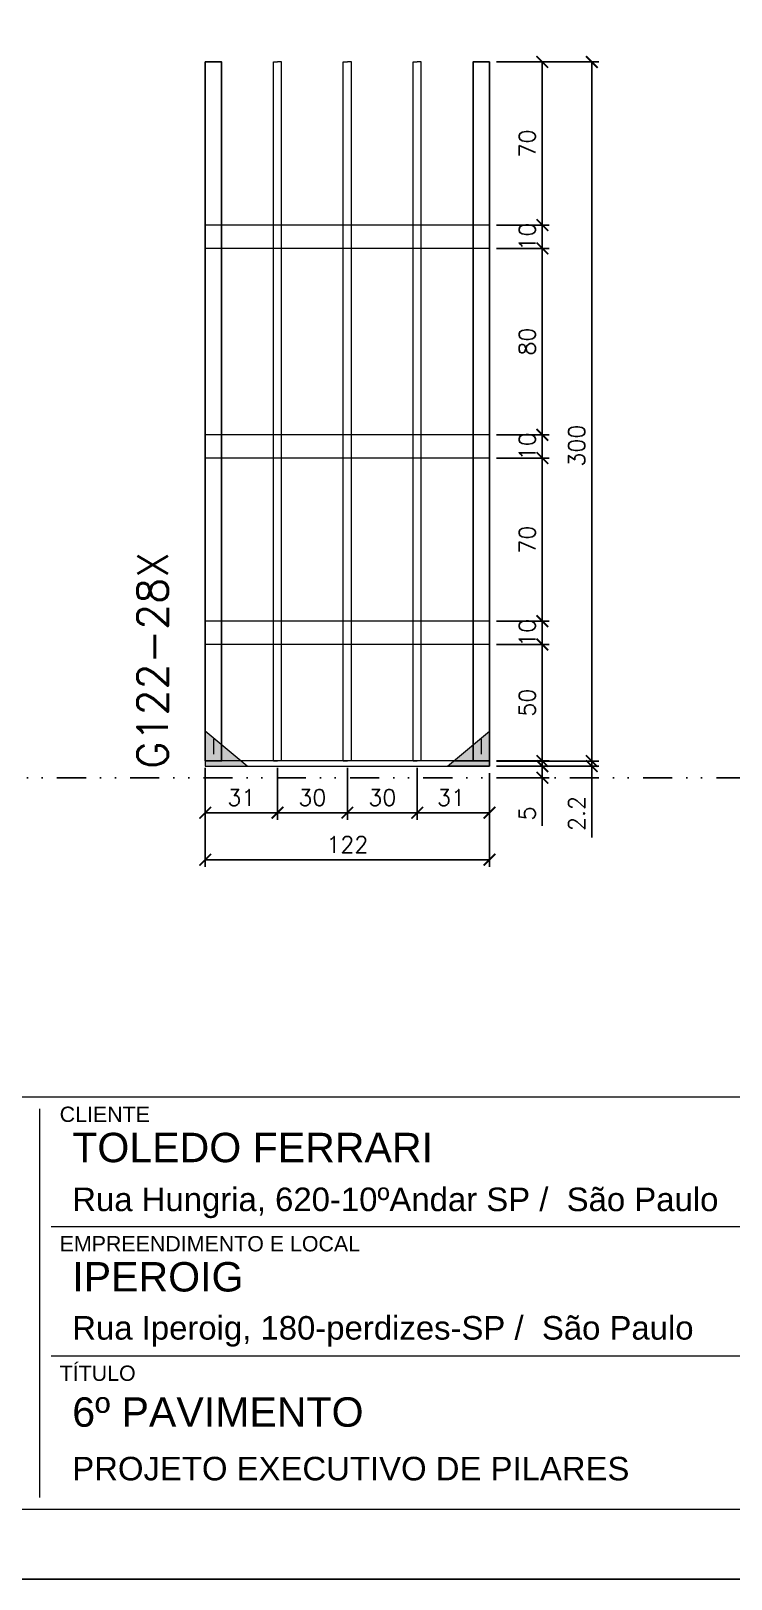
# Model space of a CAD drawing. Extents: x -23436 to 4767, y -4131 to 9755.
# Drawn here: x -20234 to -19934, y -2818 to -2153 of the extents above; entities that cross this region are included whole.
import ezdxf

# ---------------------------------------------------------------- set-up
doc = ezdxf.new("R2010")
doc.units = 0
doc.header["$PDMODE"] = 2
doc.header["$PDSIZE"] = 10
doc.linetypes.add('DIVIDE2', pattern=[0.625, 0.25, -0.125, 0, -0.125, 0, -0.125])
doc.linetypes.add('HIDDEN', pattern=[9.525, 6.35, -3.175])
doc.layers.get('0').update_dxf_attribs({"lineweight": 13})
doc.layers.get('Defpoints').update_dxf_attribs({"lineweight": 13})
for name, color, linetype in [('Cota', 4, 'Continuous'), ('MB Logo', 254, 'Continuous'), ('Nível', 160, 'Continuous'), ('Sarr 7x7', 104, 'Continuous')]:
    doc.layers.add(name, color=color, linetype=linetype)
for name, color, linetype, lineweight in [('FOLHA MB', 7, 'Continuous', 13), ('Madeira', 100, 'Continuous', 13), ('Sarr 2.2x7', 40, 'Continuous', 9), ('sarrafo', 93, 'Continuous', 13), ('Texto Seção', 7, 'Continuous', 15)]:
    doc.layers.add(name, color=color, linetype=linetype, lineweight=lineweight)
doc.layers.add('Laje_Perimetro', color=7, linetype='Continuous', plot=False)
doc.styles.add('MB_C01', font='arial.ttf', dxfattribs={"height": 1.3})
doc.styles.add('MB_C02', font='arial.ttf', dxfattribs={"height": 2})
doc.styles.add('MB_C03', font='arial.ttf', dxfattribs={"height": 2.5})
doc.styles.add('REGUA-120', font='ROMANS.shx', dxfattribs={"height": 15})
doc.styles.add('ROMANS', font='romans.shx')
doc.dimstyles.new('Cota Paínel', dxfattribs={"dimtxt": 7, "dimasz": 5, "dimexe": 3, "dimexo": 3, "dimgap": 3, "dimtad": 1, "dimdec": 1, "dimzin": 12, "dimdsep": 46, "dimtxsty": 'ROMANS', "dimblk": 'ARCHTICK', "dimcen": 0, "dimclrd": 4, "dimclre": 4, "dimclrt": 1, "dimadec": 1, "dimazin": 3, "dimtfac": 1, "dimtdec": 1, "dimtmove": 0, "dimatfit": 3, "dimldrblk": 'OBLIQUE', "dimfxl": 0, "dimtolj": 1, "dimtzin": 12, "dimarcsym": 0})
doc.dimstyles.new('PAINEL', dxfattribs={"dimtxt": 7, "dimasz": 5, "dimexe": 3, "dimexo": 3, "dimgap": 3, "dimtad": 1, "dimdec": 1, "dimzin": 12, "dimdsep": 46, "dimtxsty": 'ROMANS', "dimblk": 'ARCHTICK', "dimcen": 0, "dimclrd": 4, "dimclre": 4, "dimclrt": 1, "dimadec": 1, "dimazin": 3, "dimtfac": 1, "dimtdec": 1, "dimtmove": 0, "dimatfit": 3, "dimldrblk": 'OBLIQUE', "dimfxl": 0, "dimtolj": 1, "dimtzin": 12, "dimarcsym": 0})

# ---------------------------------------------------------------- blocks, each defined once
blk = doc.blocks.new('A$C169d8357')
at = {"layer": 'FOLHA MB', "color": 1}
for p, q in [((1109.82, 356.72), (70, 356.72)), ((445.65, 351.67), (445.65, 184.99)), ((781.5, 301.16), (450.7, 301.16)), ((938.09, 245.6), (450.7, 245.6))]:
    blk.add_line(p, q, dxfattribs=at)
for points in [[(0, 1199.94), (0, 149.94), (1485.02, 149.94), (1485.02, 1199.94)], [(70, 1169.94), (70, 179.94), (1455.02, 179.94), (1455.02, 1169.94)]]:
    blk.add_lwpolyline(points, close=True, dxfattribs=at)
at = {"layer": 'FOLHA MB', "color": 6}
for s, height, style, p in [('CLIENTE', 6.566, 'MB_C01', (454.33, 346.12)), ('Rua Hungria, 620-10ºAndar SP /  São Paulo', 10.102, 'MB_C02', (459.73, 307.83)), ('EMPREENDIMENTO E LOCAL', 6.5663, 'MB_C01', (454.33, 290.56)), ('Rua Iperoig, 180-perdizes-SP /  São Paulo', 10.102, 'MB_C02', (459.73, 252.69)), ('TÍTULO', 6.566, 'MB_C01', (454.33, 234.99)), ('PROJETO EXECUTIVO DE PILARES', 10.102, 'MB_C02', (459.73, 192.28))]:
    blk.add_text(s, height=height, dxfattribs=dict(at, style=style)).set_placement(p)
at = {"layer": 'FOLHA MB', "color": 5, "style": 'MB_C03'}
for s, height, p in [('TOLEDO FERRARI', 12.6276, (459.73, 328.83)), ('IPEROIG', 12.628, (459.73, 273.34)), ('6º PAVIMENTO', 12.6276, (459.73, 215.3))]:
    blk.add_text(s, height=height, dxfattribs=at).set_placement(p)
blk = doc.blocks.new('_ArchTick')
at = {"color": 0, "linetype": 'ByBlock', "const_width": 0.15}
blk.add_lwpolyline([(-0.5, -0.5), (0.5, 0.5)], dxfattribs=at)
blk = doc.blocks.new('*D1351')
at = {"layer": 'Cota', "color": 4, "lineweight": -2, "transparency": 16777216}
for p, q in [((-20159.58, -2484.86), (-20159.58, -2512.04)), ((-20037.58, -2484.86), (-20037.58, -2512.04)), ((-20037.58, -2509.04), (-20159.58, -2509.04))]:
    blk.add_line(p, q, dxfattribs=at)
at = {"layer": 'Defpoints', "color": 0, "transparency": 16777216}
for p in [(-20159.58, -2481.86), (-20037.58, -2481.86), (-20159.58, -2509.04)]:
    blk.add_point(p, dxfattribs=at)
at = {"layer": 'Cota', "color": 4, "lineweight": -2, "transparency": 16777216, "xscale": 5, "yscale": 5, "zscale": 5, "rotation": 180}
blk.add_blockref('_ArchTick', (-20159.58, -2509.04), dxfattribs=at)
at = {"layer": 'Cota', "color": 4, "lineweight": -2, "transparency": 16777216, "xscale": 5, "yscale": 5, "zscale": 5}
blk.add_blockref('_ArchTick', (-20037.58, -2509.04), dxfattribs=at)
at = {"layer": 'Cota', "color": 1, "transparency": 16777216, "insert": (-20098.58, -2502.54), "char_height": 7, "attachment_point": 5, "style": 'ROMANS'}
blk.add_mtext('\\A1;122', dxfattribs=at)
blk = doc.blocks.new('_OBLIQUE')
at = {"color": 0, "linetype": 'ByBlock', "lineweight": -2}
for p, q in [((0, 0), (-1, 0)), ((-0.5, -0.5), (0.5, 0.5))]:
    blk.add_line(p, q, dxfattribs=at)
blk = doc.blocks.new('*D1352')
at = {"layer": 'Cota', "color": 4, "lineweight": -2, "transparency": 16777216}
for p, q in [((-20159.58, -2469.66), (-20159.58, -2491.86)), ((-20128.58, -2469.66), (-20128.58, -2491.86)), ((-20128.58, -2488.86), (-20159.58, -2488.86))]:
    blk.add_line(p, q, dxfattribs=at)
at = {"layer": 'Defpoints', "color": 0, "transparency": 16777216}
for p in [(-20159.58, -2466.66), (-20128.58, -2466.66), (-20159.58, -2488.86)]:
    blk.add_point(p, dxfattribs=at)
at = {"layer": 'Cota', "color": 4, "lineweight": -2, "transparency": 16777216, "xscale": 5, "yscale": 5, "zscale": 5, "rotation": 180}
blk.add_blockref('_ArchTick', (-20159.58, -2488.86), dxfattribs=at)
at = {"layer": 'Cota', "color": 4, "lineweight": -2, "transparency": 16777216, "xscale": 5, "yscale": 5, "zscale": 5}
blk.add_blockref('_ArchTick', (-20128.58, -2488.86), dxfattribs=at)
at = {"layer": 'Cota', "color": 1, "transparency": 16777216, "insert": (-20144.08, -2482.36), "char_height": 7, "attachment_point": 5, "style": 'ROMANS'}
blk.add_mtext('\\A1;31', dxfattribs=at)
blk = doc.blocks.new('*D1353')
at = {"layer": 'Cota', "color": 4, "lineweight": -2, "transparency": 16777216}
for p, q in [((-20068.58, -2469.66), (-20068.58, -2491.86)), ((-20037.58, -2471.86), (-20037.58, -2491.86)), ((-20068.58, -2488.86), (-20037.58, -2488.86))]:
    blk.add_line(p, q, dxfattribs=at)
at = {"layer": 'Defpoints', "color": 0, "transparency": 16777216}
for p in [(-20068.58, -2466.66), (-20037.58, -2468.86), (-20037.58, -2488.86)]:
    blk.add_point(p, dxfattribs=at)
at = {"layer": 'Cota', "color": 4, "lineweight": -2, "transparency": 16777216, "xscale": 5, "yscale": 5, "zscale": 5, "rotation": 180}
blk.add_blockref('_ArchTick', (-20068.58, -2488.86), dxfattribs=at)
at = {"layer": 'Cota', "color": 4, "lineweight": -2, "transparency": 16777216, "xscale": 5, "yscale": 5, "zscale": 5}
blk.add_blockref('_ArchTick', (-20037.58, -2488.86), dxfattribs=at)
at = {"layer": 'Cota', "color": 1, "transparency": 16777216, "insert": (-20054.08, -2482.36), "char_height": 7, "attachment_point": 5, "style": 'ROMANS'}
blk.add_mtext('\\A1;31', dxfattribs=at)
blk = doc.blocks.new('*D1354')
at = {"layer": 'Cota', "color": 4, "lineweight": -2, "transparency": 16777216}
for p, q in [((-20128.58, -2469.66), (-20128.58, -2491.86)), ((-20098.58, -2469.66), (-20098.58, -2491.86)), ((-20128.58, -2488.86), (-20098.58, -2488.86))]:
    blk.add_line(p, q, dxfattribs=at)
at = {"layer": 'Defpoints', "color": 0, "transparency": 16777216}
for p in [(-20128.58, -2466.66), (-20098.58, -2466.66), (-20098.58, -2488.86)]:
    blk.add_point(p, dxfattribs=at)
at = {"layer": 'Cota', "color": 4, "lineweight": -2, "transparency": 16777216, "xscale": 5, "yscale": 5, "zscale": 5, "rotation": 180}
blk.add_blockref('_ArchTick', (-20128.58, -2488.86), dxfattribs=at)
at = {"layer": 'Cota', "color": 4, "lineweight": -2, "transparency": 16777216, "xscale": 5, "yscale": 5, "zscale": 5}
blk.add_blockref('_ArchTick', (-20098.58, -2488.86), dxfattribs=at)
at = {"layer": 'Cota', "color": 1, "transparency": 16777216, "insert": (-20113.58, -2482.36), "char_height": 7, "attachment_point": 5, "style": 'ROMANS'}
blk.add_mtext('\\A1;30', dxfattribs=at)
blk = doc.blocks.new('*D1355')
at = {"layer": 'Cota', "color": 4, "lineweight": -2, "transparency": 16777216}
for p, q in [((-20034.58, -2416.66), (-20011.89, -2416.66)), ((-20014.89, -2466.66), (-20014.89, -2416.66)), ((-20034.58, -2466.66), (-20011.89, -2466.66))]:
    blk.add_line(p, q, dxfattribs=at)
at = {"layer": 'Defpoints', "color": 0, "transparency": 16777216}
for p in [(-20037.58, -2416.66), (-20014.89, -2416.66), (-20037.58, -2466.66)]:
    blk.add_point(p, dxfattribs=at)
at = {"layer": 'Cota', "color": 4, "lineweight": -2, "transparency": 16777216, "xscale": 5, "yscale": 5, "zscale": 5}
for p, rotation in [((-20014.89, -2416.66), 90), ((-20014.89, -2466.66), 270)]:
    blk.add_blockref('_ArchTick', p, dxfattribs=dict(at, rotation=rotation))
at = {"layer": 'Cota', "color": 1, "transparency": 16777216, "insert": (-20021.39, -2441.66), "char_height": 7, "attachment_point": 5, "rotation": 90, "style": 'ROMANS'}
blk.add_mtext('\\A1;50', dxfattribs=at)
blk = doc.blocks.new('*D1356')
at = {"layer": 'Cota', "color": 4, "lineweight": -2, "transparency": 16777216}
for p, q in [((-20098.58, -2469.66), (-20098.58, -2491.86)), ((-20068.58, -2469.66), (-20068.58, -2491.86)), ((-20098.58, -2488.86), (-20068.58, -2488.86))]:
    blk.add_line(p, q, dxfattribs=at)
at = {"layer": 'Defpoints', "color": 0, "transparency": 16777216}
for p in [(-20098.58, -2466.66), (-20068.58, -2466.66), (-20068.58, -2488.86)]:
    blk.add_point(p, dxfattribs=at)
at = {"layer": 'Cota', "color": 4, "lineweight": -2, "transparency": 16777216, "xscale": 5, "yscale": 5, "zscale": 5, "rotation": 180}
blk.add_blockref('_ArchTick', (-20098.58, -2488.86), dxfattribs=at)
at = {"layer": 'Cota', "color": 4, "lineweight": -2, "transparency": 16777216, "xscale": 5, "yscale": 5, "zscale": 5}
blk.add_blockref('_ArchTick', (-20068.58, -2488.86), dxfattribs=at)
at = {"layer": 'Cota', "color": 1, "transparency": 16777216, "insert": (-20083.58, -2482.36), "char_height": 7, "attachment_point": 5, "style": 'ROMANS'}
blk.add_mtext('\\A1;30', dxfattribs=at)
blk = doc.blocks.new('*D1357')
at = {"layer": 'Cota', "color": 4, "lineweight": -2, "transparency": 16777216}
for p, q in [((-20034.58, -2406.66), (-20011.89, -2406.66)), ((-20014.89, -2416.66), (-20014.89, -2406.66)), ((-20034.58, -2416.66), (-20011.89, -2416.66))]:
    blk.add_line(p, q, dxfattribs=at)
at = {"layer": 'Defpoints', "color": 0, "transparency": 16777216}
for p in [(-20037.58, -2406.66), (-20014.89, -2406.66), (-20037.58, -2416.66)]:
    blk.add_point(p, dxfattribs=at)
at = {"layer": 'Cota', "color": 4, "lineweight": -2, "transparency": 16777216, "xscale": 5, "yscale": 5, "zscale": 5}
for p, rotation in [((-20014.89, -2406.66), 90), ((-20014.89, -2416.66), 270)]:
    blk.add_blockref('_ArchTick', p, dxfattribs=dict(at, rotation=rotation))
at = {"layer": 'Cota', "color": 1, "transparency": 16777216, "insert": (-20021.39, -2411.66), "char_height": 7, "attachment_point": 5, "rotation": 90, "style": 'ROMANS'}
blk.add_mtext('\\A1;10', dxfattribs=at)
blk = doc.blocks.new('*D1358')
at = {"layer": 'Cota', "color": 4, "lineweight": -2, "transparency": 16777216}
for p, q in [((-20034.58, -2336.66), (-20011.89, -2336.66)), ((-20014.89, -2406.66), (-20014.89, -2336.66)), ((-20034.58, -2406.66), (-20011.89, -2406.66))]:
    blk.add_line(p, q, dxfattribs=at)
at = {"layer": 'Defpoints', "color": 0, "transparency": 16777216}
for p in [(-20037.58, -2336.66), (-20014.89, -2336.66), (-20037.58, -2406.66)]:
    blk.add_point(p, dxfattribs=at)
at = {"layer": 'Cota', "color": 4, "lineweight": -2, "transparency": 16777216, "xscale": 5, "yscale": 5, "zscale": 5}
for p, rotation in [((-20014.89, -2336.66), 90), ((-20014.89, -2406.66), 270)]:
    blk.add_blockref('_ArchTick', p, dxfattribs=dict(at, rotation=rotation))
at = {"layer": 'Cota', "color": 1, "transparency": 16777216, "insert": (-20021.39, -2371.66), "char_height": 7, "attachment_point": 5, "rotation": 90, "style": 'ROMANS'}
blk.add_mtext('\\A1;70', dxfattribs=at)
blk = doc.blocks.new('*D1359')
at = {"layer": 'Cota', "color": 4, "lineweight": -2, "transparency": 16777216}
for p, q in [((-20034.58, -2326.66), (-20011.89, -2326.66)), ((-20014.89, -2336.66), (-20014.89, -2326.66)), ((-20034.58, -2336.66), (-20011.89, -2336.66))]:
    blk.add_line(p, q, dxfattribs=at)
at = {"layer": 'Defpoints', "color": 0, "transparency": 16777216}
for p in [(-20037.58, -2326.66), (-20014.89, -2326.66), (-20037.58, -2336.66)]:
    blk.add_point(p, dxfattribs=at)
at = {"layer": 'Cota', "color": 4, "lineweight": -2, "transparency": 16777216, "xscale": 5, "yscale": 5, "zscale": 5}
for p, rotation in [((-20014.89, -2326.66), 90), ((-20014.89, -2336.66), 270)]:
    blk.add_blockref('_ArchTick', p, dxfattribs=dict(at, rotation=rotation))
at = {"layer": 'Cota', "color": 1, "transparency": 16777216, "insert": (-20021.39, -2331.66), "char_height": 7, "attachment_point": 5, "rotation": 90, "style": 'ROMANS'}
blk.add_mtext('\\A1;10', dxfattribs=at)
blk = doc.blocks.new('*D1360')
at = {"layer": 'Cota', "color": 4, "lineweight": -2, "transparency": 16777216}
for p, q in [((-20034.58, -2246.66), (-20011.89, -2246.66)), ((-20014.89, -2326.66), (-20014.89, -2246.66)), ((-20034.58, -2326.66), (-20011.89, -2326.66))]:
    blk.add_line(p, q, dxfattribs=at)
at = {"layer": 'Defpoints', "color": 0, "transparency": 16777216}
for p in [(-20037.58, -2246.66), (-20014.89, -2246.66), (-20037.58, -2326.66)]:
    blk.add_point(p, dxfattribs=at)
at = {"layer": 'Cota', "color": 4, "lineweight": -2, "transparency": 16777216, "xscale": 5, "yscale": 5, "zscale": 5}
for p, rotation in [((-20014.89, -2246.66), 90), ((-20014.89, -2326.66), 270)]:
    blk.add_blockref('_ArchTick', p, dxfattribs=dict(at, rotation=rotation))
at = {"layer": 'Cota', "color": 1, "transparency": 16777216, "insert": (-20021.39, -2286.66), "char_height": 7, "attachment_point": 5, "rotation": 90, "style": 'ROMANS'}
blk.add_mtext('\\A1;80', dxfattribs=at)
blk = doc.blocks.new('*D1361')
at = {"layer": 'Cota', "color": 4, "lineweight": -2, "transparency": 16777216}
for p, q in [((-20034.58, -2236.66), (-20011.89, -2236.66)), ((-20014.89, -2246.66), (-20014.89, -2236.66)), ((-20034.58, -2246.66), (-20011.89, -2246.66))]:
    blk.add_line(p, q, dxfattribs=at)
at = {"layer": 'Defpoints', "color": 0, "transparency": 16777216}
for p in [(-20037.58, -2236.66), (-20014.89, -2236.66), (-20037.58, -2246.66)]:
    blk.add_point(p, dxfattribs=at)
at = {"layer": 'Cota', "color": 4, "lineweight": -2, "transparency": 16777216, "xscale": 5, "yscale": 5, "zscale": 5}
for p, rotation in [((-20014.89, -2236.66), 90), ((-20014.89, -2246.66), 270)]:
    blk.add_blockref('_ArchTick', p, dxfattribs=dict(at, rotation=rotation))
at = {"layer": 'Cota', "color": 1, "transparency": 16777216, "insert": (-20021.39, -2241.66), "char_height": 7, "attachment_point": 5, "rotation": 90, "style": 'ROMANS'}
blk.add_mtext('\\A1;10', dxfattribs=at)
blk = doc.blocks.new('*D1362')
at = {"layer": 'Cota', "color": 4, "lineweight": -2, "transparency": 16777216}
for p, q in [((-20034.58, -2166.66), (-20011.89, -2166.66)), ((-20014.89, -2236.66), (-20014.89, -2166.66)), ((-20034.58, -2236.66), (-20011.89, -2236.66))]:
    blk.add_line(p, q, dxfattribs=at)
at = {"layer": 'Defpoints', "color": 0, "transparency": 16777216}
for p in [(-20037.58, -2166.66), (-20014.89, -2166.66), (-20037.58, -2236.66)]:
    blk.add_point(p, dxfattribs=at)
at = {"layer": 'Cota', "color": 4, "lineweight": -2, "transparency": 16777216, "xscale": 5, "yscale": 5, "zscale": 5}
for p, rotation in [((-20014.89, -2166.66), 90), ((-20014.89, -2236.66), 270)]:
    blk.add_blockref('_ArchTick', p, dxfattribs=dict(at, rotation=rotation))
at = {"layer": 'Cota', "color": 1, "transparency": 16777216, "insert": (-20021.39, -2201.66), "char_height": 7, "attachment_point": 5, "rotation": 90, "style": 'ROMANS'}
blk.add_mtext('\\A1;70', dxfattribs=at)
blk = doc.blocks.new('*D1363')
at = {"layer": 'Cota', "color": 4, "lineweight": -2, "transparency": 16777216}
for p, q in [((-20034.58, -2166.66), (-19990.67, -2166.66)), ((-19993.67, -2466.7), (-19993.67, -2166.66)), ((-20034.58, -2466.7), (-19990.67, -2466.7))]:
    blk.add_line(p, q, dxfattribs=at)
at = {"layer": 'Defpoints', "color": 0, "transparency": 16777216}
for p in [(-20037.58, -2166.66), (-19993.67, -2166.66), (-20037.58, -2466.7)]:
    blk.add_point(p, dxfattribs=at)
at = {"layer": 'Cota', "color": 4, "lineweight": -2, "transparency": 16777216, "xscale": 5, "yscale": 5, "zscale": 5}
for p, rotation in [((-19993.67, -2166.66), 90), ((-19993.67, -2466.7), 270)]:
    blk.add_blockref('_ArchTick', p, dxfattribs=dict(at, rotation=rotation))
at = {"layer": 'Cota', "color": 1, "transparency": 16777216, "insert": (-20000.17, -2331.36), "char_height": 7, "attachment_point": 5, "rotation": 90, "style": 'ROMANS'}
blk.add_mtext('\\A1;300', dxfattribs=at)
blk = doc.blocks.new('*D1364')
at = {"layer": 'Cota', "color": 4, "lineweight": -2, "transparency": 16777216}
for p, q in [((-19993.67, -2466.7), (-19993.67, -2461.7)), ((-20034.58, -2466.7), (-19990.67, -2466.7)), ((-20034.58, -2468.86), (-19990.67, -2468.86)), ((-19993.67, -2466.7), (-19993.67, -2468.86)), ((-19993.67, -2468.86), (-19993.67, -2499.53))]:
    blk.add_line(p, q, dxfattribs=at)
at = {"layer": 'Defpoints', "color": 0, "transparency": 16777216}
for p in [(-20037.58, -2466.7), (-20037.58, -2468.86), (-19993.67, -2468.86)]:
    blk.add_point(p, dxfattribs=at)
at = {"layer": 'Cota', "color": 4, "lineweight": -2, "transparency": 16777216, "xscale": 5, "yscale": 5, "zscale": 5}
for p, rotation in [((-19993.67, -2466.7), 270), ((-19993.67, -2468.86), 90)]:
    blk.add_blockref('_ArchTick', p, dxfattribs=dict(at, rotation=rotation))
at = {"layer": 'Cota', "color": 1, "transparency": 16777216, "insert": (-20000.17, -2489.19), "char_height": 7, "attachment_point": 5, "rotation": 90, "style": 'ROMANS'}
blk.add_mtext('\\A1;2.2', dxfattribs=at)
blk = doc.blocks.new('*D1400')
at = {"layer": 'Cota', "color": 4, "lineweight": -2, "transparency": 16777216}
for p, q in [((-20014.89, -2468.86), (-20014.89, -2463.86)), ((-20034.58, -2468.86), (-20011.89, -2468.86)), ((-20014.89, -2468.86), (-20014.89, -2473.86)), ((-20034.58, -2473.86), (-20011.89, -2473.86)), ((-20014.89, -2473.86), (-20014.89, -2494.53))]:
    blk.add_line(p, q, dxfattribs=at)
at = {"layer": 'Defpoints', "color": 0, "transparency": 16777216}
for p in [(-20037.58, -2468.86), (-20037.58, -2473.86), (-20014.89, -2473.86)]:
    blk.add_point(p, dxfattribs=at)
at = {"layer": 'Cota', "color": 4, "lineweight": -2, "transparency": 16777216, "xscale": 5, "yscale": 5, "zscale": 5}
for p, rotation in [((-20014.89, -2468.86), 270), ((-20014.89, -2473.86), 90)]:
    blk.add_blockref('_ArchTick', p, dxfattribs=dict(at, rotation=rotation))
at = {"layer": 'Cota', "color": 1, "transparency": 16777216, "insert": (-20021.39, -2489.19), "char_height": 7, "attachment_point": 5, "rotation": 90, "style": 'ROMANS'}
blk.add_mtext('\\A1;5', dxfattribs=at)

msp = doc.modelspace()

# ---------------------------------------------------------------- hatches: boundary and pattern name
at = {"layer": 'Madeira'}
h = msp.add_hatch(color=252, dxfattribs=at)
h.dxf.hatch_style = 2
h.paths.add_polyline_path([(-20159.585, -2453.86), (-20159.585, -2468.86), (-20141.585, -2468.86)])
h = msp.add_hatch(color=252, dxfattribs=at)
h.dxf.hatch_style = 2
h.paths.add_polyline_path([(-20037.585, -2453.86), (-20037.585, -2468.86), (-20055.585, -2468.86)])

# ---------------------------------------------------------------- linework, layer by layer
at = {"layer": 'Laje_Perimetro'}
msp.add_lwpolyline([(-19191.377, -1767.741), (-20676.397, -1767.741), (-20676.397, -2817.741), (-19191.377, -2817.741)], close=True, dxfattribs=at)
at = {"layer": 'Madeira', "color": 0}
for p, q in [((-20037.585, -2236.66), (-20159.585, -2236.66)), ((-20159.585, -2236.66), (-20159.585, -2241.66)), ((-20037.585, -2236.66), (-20037.585, -2241.66)), ((-20159.585, -2246.66), (-20159.585, -2241.66)), ((-20037.585, -2246.66), (-20037.585, -2241.66)), ((-20037.585, -2246.66), (-20159.585, -2246.66)), ((-20037.585, -2326.66), (-20159.585, -2326.66)), ((-20159.585, -2326.66), (-20159.585, -2331.66)), ((-20159.585, -2336.66), (-20159.585, -2331.66)), ((-20037.585, -2326.66), (-20037.585, -2331.66)), ((-20037.585, -2336.66), (-20037.585, -2331.66)), ((-20037.585, -2336.66), (-20159.585, -2336.66)), ((-20037.585, -2406.66), (-20159.585, -2406.66)), ((-20159.585, -2406.66), (-20159.585, -2411.66)), ((-20159.585, -2416.66), (-20159.585, -2411.66)), ((-20037.585, -2406.66), (-20037.585, -2411.66)), ((-20037.585, -2416.66), (-20037.585, -2411.66)), ((-20037.585, -2416.66), (-20159.585, -2416.66))]:
    msp.add_line(p, q, dxfattribs=at)
at = {"layer": 'Madeira', "color": 1, "linetype": 'HIDDEN'}
for p, q in [((-20156.085, -2457.36), (-20156.085, -2466.66)), ((-20156.085, -2457.36), (-20156.085, -2466.66)), ((-20041.085, -2457.36), (-20041.085, -2466.66)), ((-20041.085, -2457.36), (-20041.085, -2466.66)), ((-20152.585, -2460.86), (-20152.585, -2466.66)), ((-20149.752, -2466.66), (-20159.585, -2466.66)), ((-20149.752, -2466.66), (-20159.585, -2466.66)), ((-20143.785, -2466.66), (-20159.585, -2466.66)), ((-20053.385, -2466.66), (-20037.585, -2466.66)), ((-20047.418, -2466.66), (-20037.585, -2466.66)), ((-20047.418, -2466.66), (-20037.585, -2466.66))]:
    msp.add_line(p, q, dxfattribs=at)
at = {"layer": 'Madeira'}
msp.add_line((-20159.585, -2466.66), (-20159.585, -2468.86), dxfattribs=at)
msp.add_line((-20159.585, -2466.66), (-20159.585, -2468.86), dxfattribs=at)
msp.add_line((-20159.585, -2466.66), (-20159.585, -2468.86), dxfattribs=at)
at = {"layer": 'Madeira', "color": 0}
for points in [[(-20159.585, -2453.86), (-20159.585, -2468.86), (-20141.585, -2468.86), (-20159.585, -2453.86)], [(-20037.585, -2453.86), (-20037.585, -2468.86), (-20055.585, -2468.86), (-20037.585, -2453.86)]]:
    msp.add_lwpolyline(points, dxfattribs=at)
at = {"layer": 'Nível', "linetype": 'DIVIDE2', "ltscale": 50}
msp.add_line((-20474.847, -2473.86), (-19296.576, -2473.86), dxfattribs=at)
at = {"layer": 'Sarr 2.2x7'}
msp.add_lwpolyline([(-20037.585, -2466.66), (-20159.585, -2466.66), (-20159.585, -2468.86), (-20037.585, -2468.86)], close=True, dxfattribs=at)
at = {"layer": 'Sarr 7x7', "color": 30, "true_color": 0xf26722}
for points in [[(-20159.585, -2466.66), (-20152.585, -2466.66), (-20152.584, -2166.66), (-20159.584, -2166.66)], [(-20044.585, -2466.66), (-20037.585, -2466.66), (-20037.584, -2166.66), (-20044.584, -2166.66)]]:
    msp.add_lwpolyline(points, close=True, dxfattribs=at)
at = {"layer": 'sarrafo'}
for p, q in [((-20130.335, -2466.66), (-20130.334, -2166.66)), ((-20130.334, -2166.66), (-20128.584, -2166.66)), ((-20126.834, -2166.66), (-20128.584, -2166.66)), ((-20126.835, -2466.66), (-20126.834, -2166.66)), ((-20100.335, -2466.66), (-20100.334, -2166.66)), ((-20100.334, -2166.66), (-20098.584, -2166.66)), ((-20096.834, -2166.66), (-20098.584, -2166.66)), ((-20096.835, -2466.66), (-20096.834, -2166.66)), ((-20070.335, -2466.66), (-20070.334, -2166.66)), ((-20070.334, -2166.66), (-20068.584, -2166.66)), ((-20066.834, -2166.66), (-20068.584, -2166.66)), ((-20066.835, -2466.66), (-20066.834, -2166.66)), ((-20130.335, -2466.66), (-20128.585, -2466.66)), ((-20126.835, -2466.66), (-20128.585, -2466.66)), ((-20100.335, -2466.66), (-20098.585, -2466.66)), ((-20096.835, -2466.66), (-20098.585, -2466.66)), ((-20070.335, -2466.66), (-20068.585, -2466.66)), ((-20066.835, -2466.66), (-20068.585, -2466.66))]:
    msp.add_line(p, q, dxfattribs=at)

# ---------------------------------------------------------------- block references
at = {"layer": 'MB Logo'}
msp.add_blockref('A$C169d8357', (-20676.397, -2967.679), dxfattribs=at)

# ---------------------------------------------------------------- texts
at = {"layer": 'Texto Seção', "style": 'REGUA-120'}
msp.add_text('G122-28X', height=13, rotation=90, dxfattribs=at).set_placement((-20175.707, -2469.974))

# ---------------------------------------------------------------- dimensions: what is measured, and where the dimension line sits
at = {"layer": 'Cota'}
for base, p1, p2, angle, picture, middle in [((-20014.886, -2166.66), (-20037.585, -2236.66), (-20037.584, -2166.66), 90, '*D1362', (-20021.386, -2201.66)), ((-20014.886, -2246.66), (-20037.585, -2326.66), (-20037.585, -2246.66), 90, '*D1360', (-20021.386, -2286.66)), ((-20014.886, -2336.66), (-20037.585, -2406.66), (-20037.585, -2336.66), 90, '*D1358', (-20021.386, -2371.66)), ((-20014.886, -2416.66), (-20037.585, -2466.66), (-20037.585, -2416.66), 90, '*D1355', (-20021.386, -2441.66)), ((-19993.67, -2468.86), (-20037.585, -2466.697), (-20037.585, -2468.86), 90, '*D1364', (-20000.17, -2489.193)), ((-20159.585, -2488.86), (-20128.585, -2466.66), (-20159.585, -2466.66), 180, '*D1352', (-20144.085, -2482.36)), ((-20159.585, -2509.037), (-20037.585, -2481.86), (-20159.585, -2481.86), 180, '*D1351', (-20098.585, -2502.537))]:
    dim = msp.add_linear_dim(base=base, p1=p1, p2=p2, angle=angle, dimstyle='Cota Paínel', dxfattribs=at)
    dim.commit()
    dim.dimension.update_dxf_attribs({"geometry": picture, "text_midpoint": middle})
for base, p1, p2, picture, middle in [((-19993.669, -2166.66), (-20037.585, -2466.697), (-20037.584, -2166.66), '*D1363', (-19993.669, -2331.36)), ((-20014.886, -2236.66), (-20037.585, -2246.66), (-20037.585, -2236.66), '*D1361', (-20014.886, -2241.66)), ((-20014.886, -2326.66), (-20037.585, -2336.66), (-20037.585, -2326.66), '*D1359', (-20014.886, -2331.66)), ((-20014.886, -2406.66), (-20037.585, -2416.66), (-20037.585, -2406.66), '*D1357', (-20014.886, -2411.66))]:
    dim = msp.add_linear_dim(base=base, p1=p1, p2=p2, angle=90, dimstyle='Cota Paínel', dxfattribs=at)
    dim.commit()
    dim.dimension.update_dxf_attribs({"geometry": picture, "text_midpoint": middle, "dimtype": 160})
at = {"layer": 'Cota', "color": 2}
dim = msp.add_linear_dim(base=(-20014.886, -2473.86), p1=(-20037.585, -2468.86), p2=(-20037.585, -2473.86), angle=90, dimstyle='PAINEL', override={"dimarcsym": 2}, dxfattribs=at)
dim.commit()
dim.dimension.update_dxf_attribs({"geometry": '*D1400', "text_midpoint": (-20021.386, -2489.193)})
at = {"layer": 'Cota'}
for base, p1, p2, picture, middle in [((-20098.585, -2488.86), (-20128.585, -2466.66), (-20098.585, -2466.66), '*D1354', (-20113.585, -2482.36)), ((-20068.585, -2488.86), (-20098.585, -2466.66), (-20068.585, -2466.66), '*D1356', (-20083.585, -2482.36))]:
    dim = msp.add_linear_dim(base=base, p1=p1, p2=p2, dimstyle='Cota Paínel', dxfattribs=at)
    dim.commit()
    dim.dimension.update_dxf_attribs({"geometry": picture, "text_midpoint": middle})
dim = msp.add_linear_dim(base=(-20037.585, -2488.86), p1=(-20068.585, -2466.66), p2=(-20037.585, -2468.86), dimstyle='Cota Paínel', dxfattribs=at)
dim.commit()
dim.dimension.update_dxf_attribs({"geometry": '*D1353', "text_midpoint": (-20054.085, -2488.86), "dimtype": 160})

doc.saveas('drawing.dxf')
